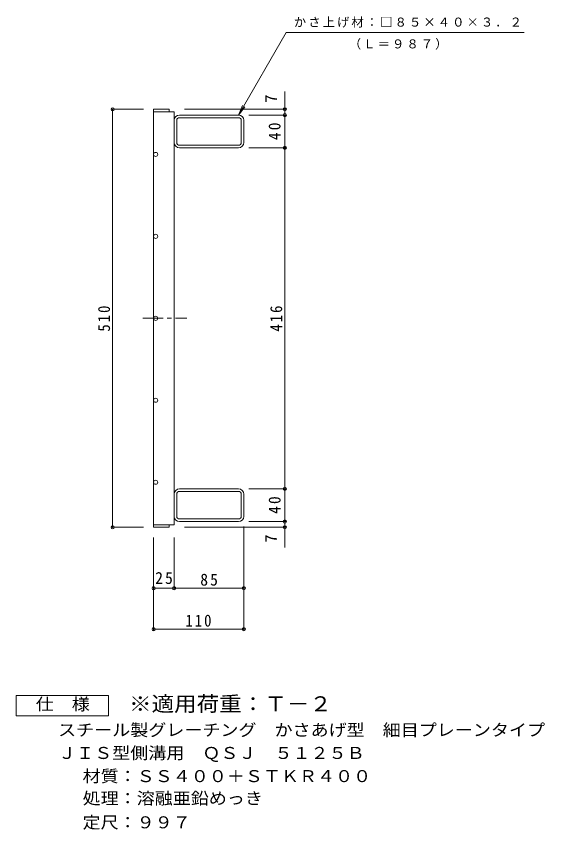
# Model space of a CAD drawing. Units: millimetres, scale not verified. Extents: x -870 to 892, y -689 to 551.
# Drawn here: x 247 to 892, y -504 to 488 of the extents above; entities that cross this region are included whole.
import ezdxf
from ezdxf.enums import TextEntityAlignment as Align

# ---------------------------------------------------------------- set-up
doc = ezdxf.new("R2010")
doc.units = ezdxf.units.MM
doc.header["$LTSCALE"] = 5
doc.header["$PDMODE"] = 32
doc.header["$PDSIZE"] = 4
doc.linetypes.add('CHAIN1', pattern=[8, 5, -1, 1, -1])
for name, color, linetype, lineweight in [('1-1_1-1ﾚｲﾔ', 2, 'Continuous', 9), ('1-2_1-2ﾚｲﾔ', 3, 'Continuous', 9), ('1-4_1-4ﾚｲﾔ', 7, 'Continuous', 9), ('1-5_1-5ﾚｲﾔ', 7, 'Continuous', 9), ('F-4_F-4ﾚｲﾔ', 2, 'Continuous', 9)]:
    doc.layers.add(name, color=color, linetype=linetype, lineweight=lineweight)
doc.layers.add('F-5_F-5ﾚｲﾔ', color=3, linetype='Continuous')
doc.styles.add('ＭＳ ゴシック', font='')
doc.styles.get('ＭＳ ゴシック').set_extended_font_data('MS Gothic')

msp = doc.modelspace()

# ---------------------------------------------------------------- linework, layer by layer
at = {"layer": '1-1_1-1ﾚｲﾔ'}
for p, q in [((518.465, 367.527), (446.265, 367.527)), ((443.065, 333.927), (443.065, 361.127)), ((518.465, 364.327), (446.265, 364.327)), ((521.665, 333.927), (521.665, 361.127)), ((524.865, 333.927), (524.865, 361.127)), ((446.265, 330.727), (518.465, 330.727)), ((518.465, 327.527), (446.265, 327.527)), ((518.465, -88.473), (446.265, -88.473)), ((443.065, -94.873), (443.065, -122.073)), ((446.265, -91.673), (518.465, -91.673)), ((521.665, -94.873), (521.665, -122.073)), ((524.865, -94.873), (524.865, -122.073)), ((518.465, -125.273), (446.265, -125.273)), ((518.465, -128.473), (446.265, -128.473))]:
    msp.add_line(p, q, dxfattribs=at)
for centre, radius, start, end in [((446.265, 361.127), 6.4, 90, 180), ((518.465, 361.127), 6.4, 0, 90), ((446.265, 361.127), 3.2, 90, 180), ((518.465, 361.127), 3.2, 0, 90), ((446.265, 333.927), 6.4, 180, 270), ((446.265, 333.927), 3.2, 180, 270), ((518.465, 333.927), 6.4, 270, 0), ((518.465, 333.927), 3.2, 270, 0), ((446.265, -94.873), 6.4, 90, 180), ((518.465, -94.873), 6.4, 0, 90), ((446.265, -94.873), 3.2, 90, 180), ((518.465, -94.873), 3.2, 0, 90), ((446.265, -122.073), 6.4, 180, 270), ((446.265, -122.073), 3.2, 180, 270), ((518.465, -122.073), 3.2, 270, 0), ((518.465, -122.073), 6.4, 270, 0)]:
    msp.add_arc(centre, radius, start, end, dxfattribs=at)
at = {"layer": '1-2_1-2ﾚｲﾔ'}
for p, q in [((414.865, 374.527), (414.865, -135.473)), ((414.865, 371.527), (439.865, 371.527)), ((414.865, -135.473), (433.865, -135.473)), ((433.865, -132.473), (433.865, -135.473))]:
    msp.add_line(p, q, dxfattribs=at)
at = {"layer": '1-2_1-2ﾚｲﾔ', "linetype": 'CHAIN1'}
msp.add_line((401.487, 119.527), (455.423, 119.527), dxfattribs=at)
at = {"layer": '1-2_1-2ﾚｲﾔ'}
for points in [[(414.865, 374.527), (433.865, 374.527), (433.865, 371.527)], [(414.865, -132.473), (439.865, -132.473), (439.865, 371.527)]]:
    msp.add_lwpolyline(points, dxfattribs=at)
for centre in [(417.365, 319.529), (417.365, 219.528), (417.365, 119.528), (417.365, 19.528), (417.365, -80.472)]:
    msp.add_circle(centre, 2.5, dxfattribs=at)
at = {"layer": '1-4_1-4ﾚｲﾔ'}
for p, q in [((574.865, 367.527), (574.865, 396.165)), ((402.365, 374.527), (363.365, 374.527)), ((364.865, -135.473), (364.865, 374.527)), ((452.365, 374.527), (576.365, 374.527)), ((530.965, 367.527), (576.365, 367.527)), ((574.865, 327.527), (574.865, 367.527)), ((530.965, 327.527), (576.365, 327.527)), ((574.865, -88.473), (574.865, 327.527)), ((574.865, -128.473), (574.865, -68.473)), ((530.965, -88.473), (576.365, -88.473)), ((530.965, -128.473), (576.365, -128.473)), ((574.865, -159.918), (574.865, -128.473)), ((402.365, -135.473), (363.365, -135.473)), ((452.365, -135.473), (576.365, -135.473)), ((524.865, -134.573), (524.865, -261.297)), ((414.865, -147.973), (414.865, -261.297)), ((439.865, -147.973), (439.865, -211.297)), ((414.865, -209.797), (439.865, -209.797)), ((439.865, -209.797), (524.865, -209.797)), ((414.865, -259.797), (524.865, -259.797))]:
    msp.add_line(p, q, dxfattribs=at)
for p in [(364.865, 374.527), (574.865, 374.527), (574.865, 367.527), (574.865, 327.527), (574.865, -88.473), (574.865, -128.473), (364.865, -135.473), (574.865, -135.473), (414.865, -209.797), (439.865, -209.797), (524.865, -209.797), (414.865, -259.797), (524.865, -259.797)]:
    msp.add_point(p, dxfattribs=at)
at = {"layer": '1-5_1-5ﾚｲﾔ'}
for p, q in [((518.465, 367.527), (576.626, 468.388)), ((576.626, 468.388), (866.729, 468.388)), ((518.465, 367.527), (523.248, 379.076)), ((518.465, 367.527), (526.074, 377.444))]:
    msp.add_line(p, q, dxfattribs=at)
at = {"layer": 'F-4_F-4ﾚｲﾔ'}
msp.add_lwpolyline([(247.297, -365.473), (247.297, -340.473), (359.797, -340.473), (359.797, -365.473)], close=True, dxfattribs=at)

# ---------------------------------------------------------------- texts
at = {"layer": '1-4_1-4ﾚｲﾔ', "color": 2, "style": 'ＭＳ ゴシック'}
for p in [(569.865, 382.543), (569.865, -154.181)]:
    msp.add_text('7', height=14.66, rotation=90, dxfattribs=at).set_placement(p, align=Align.BOTTOM_LEFT)
at = {"layer": '1-4_1-4ﾚｲﾔ', "color": 2, "char_height": 14.66, "attachment_point": 7, "rotation": 90, "style": 'ＭＳ ゴシック'}
for s, insert in [('\\T1.27;\\W0.95;40', (569.865, 336.903)), ('\\T1.27;\\W0.9;510', (361.865, 103.277)), ('\\T1.27;\\W0.9;416', (571.865, 103.277)), ('\\T1.27;\\W0.95;40', (569.865, -119.098))]:
    msp.add_mtext(s, dxfattribs=dict(at, insert=insert))
at = {"layer": '1-4_1-4ﾚｲﾔ', "color": 2, "char_height": 14.66, "attachment_point": 7, "style": 'ＭＳ ゴシック'}
for s, insert in [('\\T1.27;\\W0.95;25', (416.74, -204.797)), ('\\T1.27;\\W0.95;85', (471.74, -206.797)), ('\\T1.27;\\W0.9;110', (453.615, -256.797))]:
    msp.add_mtext(s, dxfattribs=dict(at, insert=insert))
at = {"layer": '1-5_1-5ﾚｲﾔ', "char_height": 11, "attachment_point": 7, "style": 'ＭＳ ゴシック'}
for s, insert in [('\\T1.17;かさ上げ材：□８５×４０×３．２', (585.872, 474.247)), ('\\T1.17;（Ｌ＝９８７）', (652.977, 447.392))]:
    msp.add_mtext(s, dxfattribs=dict(at, insert=insert))
at = {"layer": 'F-4_F-4ﾚｲﾔ', "style": 'ＭＳ ゴシック', "width": 1.1}
for s, p in [('仕\u3000様', (271.047, -362.973)), ('スチール製グレーチング\u3000かさあげ型\u3000細目プレーンタイプ', (298.342, -394.433)), ('ＪＩＳ型側溝用\u3000ＱＳＪ\u3000５１２５Ｂ', (298.342, -422.482)), ('材質：ＳＳ４００＋ＳＴＫＲ４００', (328.198, -450.712)), ('処理：溶融亜鉛めっき', (328.198, -477.751)), ('定尺：９９７', (328.197, -507.108))]:
    msp.add_text(s, height=14.66, dxfattribs=at).set_placement(p, align=Align.BOTTOM_LEFT)
at = {"layer": 'F-5_F-5ﾚｲﾔ', "style": 'ＭＳ ゴシック', "width": 1.1}
msp.add_text('※適用荷重：Ｔ－２', height=18.33, dxfattribs=at).set_placement((384.797, -365.473), align=Align.BOTTOM_LEFT)

doc.saveas('drawing.dxf')
